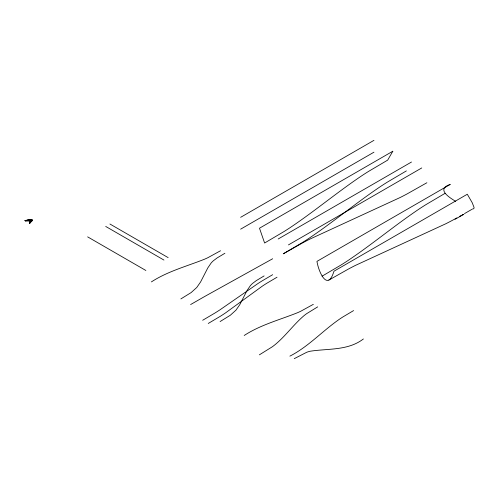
<?xml version="1.0" encoding="UTF-8"?>
<svg xmlns="http://www.w3.org/2000/svg" width="499" height="499" viewBox="0 0 499 499"><rect width="100%" height="100%" fill="white"/><g stroke="black" fill="none" stroke-linecap="round" stroke-linejoin="round"><path stroke-width="0.75" d="M29.31 223.165L29.447 222.897A21.663 12.506 0 0 1 29.803 222.304L30.115 221.587L29.173 221.045A3.187 1.84 0 0 0 28.293 220.801L25.362 220.882M29.634 223.352L29.959 222.922A28.424 16.411 0 0 1 31.131 221.581C34.668 218.375 26.328 220.284 25.031 220.695M455.674 201.359C448.638 197.105 436.138 189.015 450.273 184.405L316.946 261.382C318.593 271.73 327.475 292.408 333.974 271.213L467.301 194.242L472.197 202.675L474.031 207.353A2.507 1.447 60 0 1 473.57 208.775L472.428 209.044M240.63 217.321L373.957 140.344M240.63 229.166L373.957 152.189M151.39 281.904C167.701 271.3 186.626 266.341 204.509 259.218A37.2 12.076 -16 0 0 208.014 257.621L220.533 250.754M224.893 253.274L217.115 257.946L213.404 260.734A37.2 27.869 23.1 0 0 211.121 263.035L207.796 267.932L200.592 281.954L196.756 287.493L191.111 292.589L180.869 298.92M278.174 238.996L411.5 162.019M406.373 170.901L387.299 182.16A323.577 186.813 0 0 0 380.968 186.214C356.242 202.75 333.432 221.955 308.706 238.491A323.577 186.813 0 0 1 302.369 242.545L283.301 253.798L302.799 242.788A323.577 186.813 0 0 1 309.817 239.133L400.366 197.411A323.577 186.813 0 0 0 407.384 193.755L426.882 182.746M288.428 244.915L421.755 167.945M190.618 304.552L203.031 297.429A64.926 3.056 -28.1 0 1 207.447 294.946L272.666 258.756M264.114 275.922L256.336 280.588L252.625 283.376A37.2 27.869 23.1 0 0 250.342 285.684L247.017 290.574L239.813 304.602L235.977 310.135L230.332 315.231L220.09 321.568M272.666 274.693L262.374 280.737A164.071 84.942 -55.3 0 0 257.796 283.644L220.04 309.779A211.389 109.437 -55.3 0 1 214.738 313.147L202.681 320.264M277.032 277.213L266.765 283.276A163.267 106.505 -67.5 0 0 262.243 286.208L225.486 312.923A210.353 137.219 -67.5 0 1 220.252 316.335L208.233 323.471M445.145 193.288L426.077 204.546A323.577 186.813 0 0 0 419.74 208.601C395.021 225.136 372.204 244.342 347.479 260.877A323.577 186.813 0 0 1 341.148 264.932L322.073 276.184M328.847 280.095L348.346 269.086A323.577 186.813 0 0 1 355.363 265.431L445.913 223.708A323.577 186.813 0 0 0 452.936 220.053L456.878 217.901M244.198 335.484C260.503 324.88 279.434 319.921 297.317 312.804A37.2 12.076 -16 0 0 300.822 311.208L313.335 304.34M471.873 209.368L464.475 213.622M317.701 306.86L306.629 313.671A80.526 64.483 41 0 0 303.648 315.979C293.618 324.643 285.846 335.602 275.691 344.142A104.204 83.445 41 0 1 272.242 346.83L259.374 354.839M353.61 310.578L342.956 316.909A95.521 31.019 -16 0 0 339.308 319.31C322.404 331.024 308.37 346.699 289.888 356.136M294.254 358.656L306.766 352.25A37.2 27.869 23.1 0 1 310.272 351.215C328.236 348.427 348.015 350.76 363.391 338.964M462.062 215L463.265 214.314M459.729 216.317L461.475 215.331M455.038 219.267L463.852 214.364M24.95 220.645C27.096 220.24 36.751 217.508 30.707 222.186A26.179 15.113 0 0 0 29.715 223.396M25.112 220.739C26.821 220.09 34.394 219.067 30.296 222.348A23.048 13.305 0 0 0 29.553 223.303M25.193 220.789L28.624 220.309L31.075 220.745A0.649 0.374 0 0 1 31.2 220.988L30.14 222.379A27.632 15.956 0 0 0 29.472 223.259M25.274 220.839L29.909 220.789A2.676 1.547 0 0 1 30.383 221.007L30.657 221.431L30.102 222.205A28.075 16.205 0 0 0 29.391 223.209M109.923 224.007L168.151 257.627M105.713 226.44L163.94 260.06M87.643 236.869L145.876 270.489M392.813 151.234L387.686 160.117L368.618 171.369A323.577 186.813 0 0 0 362.28 175.423C337.555 191.959 314.744 211.171 290.019 227.706A323.577 186.813 0 0 1 283.682 231.754L264.613 243.013L259.486 228.211L392.813 151.234"/></g></svg>
